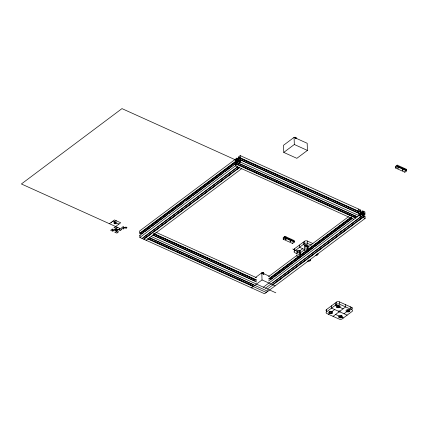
<?xml version="1.0" encoding="UTF-8"?>
<svg xmlns="http://www.w3.org/2000/svg" width="428" height="428" viewBox="0 0 428 428"><rect width="100%" height="100%" fill="white"/><g stroke="black" fill="none" stroke-linecap="round" stroke-linejoin="round"><path stroke-width="0.64" d="M238.439 160.27L238.364 160.735A1 0.519 -65.7 0 1 237.674 161.645L237.519 161.677A1 0.519 -65.7 0 1 237.192 160.987L237.251 160.741A1 0.519 -65.7 0 1 237.947 159.837L238.102 159.799A1 0.519 -65.7 0 1 238.439 160.27L238.787 160.002L240.515 160.784M357.728 212.796L359.327 211.593L359.306 210.817L360.654 212.192L360.718 214.123L359.921 214.61L359.424 214.385L359.397 213.604L240.354 159.863L239.514 161.292L238.819 160.928L238.754 158.997L239.798 157.418L239.824 158.2L358.29 211.683M237.117 163.967L237.139 164.566L355.598 218.05L355.582 217.451L237.117 163.967L236.513 164.422L236.497 163.903L237.133 162.544L355.598 216.028L354.962 217.387M354.94 216.782L355.326 215.963M284.058 237.829L283.181 238.583L283.202 239.236L292.554 243.457L294.314 242.136L294.293 241.488L284.813 237.262L284.909 236.358L294.261 240.579L294.293 241.488M396.344 166.588L395.467 167.343L395.488 167.99L404.84 172.211L406.6 170.895L406.579 170.248L397.098 166.021L397.195 165.117L406.547 169.338L406.573 170.05L397.221 165.829M397.098 166.021L406.45 170.242L406.568 169.986M295.957 138.1L295.935 137.415L295.01 137.206A1 0.589 -1.9 0 0 294.213 137.581M263.664 273.535L263.637 272.85L262.717 272.641A1 0.589 -1.9 0 0 261.85 273.321M126.223 227.209L126.014 227.487A1 0.589 -1.9 0 0 126.372 228.028M286 239.455L285.733 239.001L285.241 239.445L286 239.455L285.984 238.637L285.299 238.685M289.975 240.798L290.944 240.873M290.682 241.563C289.826 240.113 290.082 243.051 290.66 240.745M398.291 168.215C397.435 166.76 397.692 169.697 398.27 167.391M402.967 170.323C402.111 168.873 402.368 171.81 402.946 169.504M109.424 223.716L114.453 219.949L120.685 222.763L113.923 227.83L115.683 227.899L115.828 228.691L114.329 229.809L112.837 229.938L112.339 229.713L112.944 229.258L112.366 229.001L110.633 230.301L112.783 231.27L113.249 230.922L112.5 230.585L112.965 230.237L114.313 230.12L116.17 230.96L116.33 231.832L114.715 232.142L116.865 233.116L118.599 231.816L118.021 231.553L117.422 232.008L116.844 231.746L116.7 230.954L118.192 229.836L119.685 229.708L120.188 229.932L119.583 230.387L120.161 230.649L121.894 229.349L21.4 183.976L121.969 108.616L365.127 218.398L365.052 216.161L364.479 215.899L363.409 216.702M118.952 224.063L114.618 222.105L113.837 222.694L116.272 223.791M116.603 220.918L114.988 221.233L115.148 222.105L116.036 222.506L115.057 223.239M117.812 227.503L116.197 227.814L116.352 228.686L118.208 229.526L119.562 229.408L120.027 229.06L119.278 228.723L119.744 228.375M238.744 158.9L236.919 158.082L139.646 230.97L139.721 233.212L140.298 233.469L235.839 161.88M361.714 212.341L362.784 211.539L363.533 211.876L363.549 212.475L362.826 212.919L360.975 212.079L360.119 210.849L360.103 210.33L360.847 210.667L360.831 210.068L240.215 155.61L238.482 156.91L238.498 157.509L239.717 158.06M238.498 157.509L239.102 157.06L238.482 158.938L236.989 160.056L236.358 159.735L236.336 159.13L236.941 158.681L236.919 158.082M139.721 233.212L235.726 161.27L235.7 160.489L236.101 160.19L236.796 160.548L236.861 162.48L235.817 164.058L235.791 163.282L237.01 163.828M239.824 158.2L240.29 157.852L240.215 155.61M161.586 217.317L140.775 232.918L141.625 234.068L143.76 232.468M162.656 216.52L170.13 210.918M171.195 210.121L178.669 204.52M179.733 203.723L187.207 198.121M188.272 197.324L194.146 192.921M195.211 192.124L202.685 186.522M203.755 185.725L211.223 180.124M212.293 179.321L219.767 173.725M220.832 172.923L235.245 162.126M140.849 232.955L235.32 162.159M365.127 218.398L264.563 293.758L139.865 237.46L139.79 235.223L235.791 163.282M144.825 231.671L150.699 227.268M151.763 226.471L159.237 220.869M160.302 220.072L167.776 214.471M168.846 213.674L176.315 208.072M177.385 207.27L183.254 202.872M185.923 200.871L191.798 196.473M192.862 195.671L223.817 172.473M224.887 171.676L232.361 166.075M233.426 165.278L238.631 161.42L239.257 161.747L238.696 163.4L357.161 216.884L357.139 216.284M139.865 237.46L240.429 162.1L240.354 159.863M142.016 238.433L237.551 166.84M237.743 166.899L143.803 237.289L144.659 238.524M239.466 167.113L143.926 238.701L143.947 239.306L239.487 167.712M145.723 237.722L150.528 234.121M154.267 231.323L158.537 228.124M162.806 224.925L166.54 222.121M169.745 219.725L175.079 215.723M178.283 213.326L183.088 209.725M186.822 206.927L191.091 203.728M195.361 200.529L199.1 197.725M203.905 194.125L207.639 191.327M210.844 188.93L215.642 185.329M219.382 182.526L223.651 179.327M227.921 176.127L231.655 173.329M236.459 169.729L239.129 167.728M146.098 240.274L241.638 168.68M294.084 137.361L283.529 145.274L283.764 152.411L296.855 158.323L307.416 150.41L307.181 143.273L294.084 137.361L294.325 144.498L283.764 152.411M284.909 236.358L283.149 237.679L283.304 238.396M283.202 239.236L284.962 237.915L284.813 237.262M286.466 237.064L286.118 237.326A0.84 0.492 -1.9 0 0 285.717 237.23M290.794 239.439L291.142 239.172M397.195 165.117L395.435 166.433L395.59 167.15M395.488 167.99L397.248 166.674L397.227 166.021M255.457 277.547L261.792 272.796L269.528 276.29M294.127 249.973A2.001 1.177 -1.9 0 1 294.437 248.807L304.495 241.269A2.001 1.177 -1.9 0 1 307.309 241.028L312.98 243.591M299.504 253.162L299.466 252.044A1 0.589 -1.9 0 0 299.413 251.268A1 0.589 -1.9 0 0 298.097 251.231L297.904 251.338A1 0.589 -1.9 0 0 297.877 252.055L296.374 253.424L294.812 252.723A2.001 1.177 -1.9 0 1 294.512 251.076L304.57 243.537A2.001 1.177 -1.9 0 1 307.384 243.302L311.354 245.094M302.66 248.716L299.316 251.22L299.37 252.9M251.466 287.846L262.027 279.933L261.792 272.796M268.479 276.691L296.765 255.489M299.969 253.092L304.773 249.492M307.438 247.491L348.536 216.696M268.549 278.928L298.439 256.527M300.574 254.928L305.913 250.931M308.048 249.331L350.211 217.734M357.15 212.534L358.755 211.336L358.68 209.094M269.603 278.633L275.471 274.236M276.541 273.433L284.01 267.837M285.08 267.035L292.554 261.438M293.619 260.636L298.423 257.035M302.157 254.237L306.427 251.038M308.561 249.438L325.109 237.037M326.179 236.24L333.647 230.639M334.717 229.841L351.265 217.44M358.199 212.24L359.804 211.041M269.677 278.671L298.498 257.073A2.001 1.177 -1.9 0 0 300.814 255.709L300.082 254.933A2.001 1.177 -1.9 0 0 296.995 255.441A2.001 1.177 -1.9 0 0 298.514 257.046M300.638 255.473L306.507 251.07M308.106 249.872L351.34 217.478M358.279 212.277L359.878 211.079M269.126 279.19L299.552 256.388M300.617 255.591L306.491 251.188M308.09 249.989L351.324 217.595M268.618 280.939L351.88 218.542M358.354 213.695L358.819 213.347L358.894 215.584M270.453 279.784L273.123 277.788M274.188 276.986L313.687 247.389M314.751 246.587L346.241 222.993M347.311 222.191L352.116 218.59M358.52 213.791L360.654 212.192M360.627 212.539L362.762 210.94L364.913 211.914L364.988 214.15L363.388 215.348M359.178 214.326L360.686 213.198L361.243 213.85A1 0.621 53.2 0 0 362.131 214.621L362.318 214.626A1 0.621 53.2 0 0 362.65 213.877L362.564 213.647A1 0.621 53.2 0 0 361.676 212.871L361.489 212.871A1 0.621 53.2 0 0 361.125 213.395M361.928 213.08L363.533 211.876M263.354 287.177L363.923 211.817M359.911 215.375L360.981 214.578L362.832 215.412L363.704 217.167L362.96 216.825L272.754 284.422M362.821 213.684L363.886 212.887L364.383 213.112L364.41 213.888L362.81 215.086M362.784 214.31L364.383 213.112M340.207 231.553L341.276 230.751M265.504 288.146L361.045 216.552L361.023 215.953L360.274 215.616L360.258 215.017L360.981 214.578M272.631 283.004L362.832 215.412M276.691 281.838L280.961 278.639M285.23 275.439L288.964 272.641M293.769 269.041L296.973 266.639M300.707 263.841L304.977 260.641M309.246 257.442L313.515 254.243M317.785 251.043L321.524 248.24M326.329 244.645L329.528 242.243M334.867 238.241L337.537 236.245M341.806 233.046L346.075 229.847M350.345 226.642L354.079 223.844M358.883 220.243L362.088 217.847M267.441 289.018L362.976 217.429L362.96 216.825M326.387 311.044A2.001 1.177 -1.9 0 1 326.446 309.615L336.504 302.077A2.001 1.177 -1.9 0 1 339.318 301.836L351.789 307.47A2.001 1.177 -1.9 0 1 352.512 308.551M326.521 311.884L336.579 304.345A2.001 1.177 -1.9 0 1 339.393 304.11L351.864 309.738A2.001 1.177 -1.9 0 1 352.164 311.386L342.106 318.919A2.001 1.177 -1.9 0 1 339.292 319.16L326.821 313.531A2.001 1.177 -1.9 0 1 326.521 311.884L326.446 309.615M336.932 307.529L337.558 307.058L337.526 305.972M338.19 306.587L338.746 306.164M328.383 314.232L330.063 312.97A1 0.589 -1.9 0 0 331.416 312.889A1 0.589 -1.9 0 0 331.449 312.098A1 0.589 -1.9 0 0 330.106 312.039L329.913 312.146A1 0.589 -1.9 0 0 329.886 312.863L330.031 311.889M331.32 312.028L334.664 309.524M333.059 316.346L338.939 311.937A0.642 0.374 -1.9 0 0 339.976 311.68A0.642 0.374 -1.9 0 0 339.11 311.29A0.642 0.374 -1.9 0 0 338.939 311.937L338.901 310.803M339.746 311.333L345.626 306.924L345.551 304.656M344.021 313.745L347.365 311.242L347.327 310.161M348.622 310.3L348.799 310.407A1 0.589 -1.9 0 1 348.772 311.119L348.579 311.231A1 0.589 -1.9 0 1 347.236 311.172A1 0.589 -1.9 0 1 347.269 310.375A1 0.589 -1.9 0 1 348.622 310.3L350.302 309.037L350.227 306.764M339.939 317.105L340.495 316.683M341.127 316.212L341.753 315.741M363.886 212.887L363.088 213.374L363.153 215.3L364.501 216.68L364.479 215.899M303.238 242.211L303.313 244.479L305.592 245.314A1 0.589 -1.9 0 1 306.806 245.303L306.988 245.415A1 0.589 -1.9 0 1 307.095 245.993M341.276 317.036L341.089 317.148A1 0.589 -1.9 0 1 339.869 317.153L339.688 317.046A1 0.589 -1.9 0 1 339.837 316.255A1 0.589 -1.9 0 1 341.191 316.244A1 0.589 -1.9 0 1 341.276 317.036L341.239 315.955M397.248 166.674L406.6 170.895M294.325 144.498L307.416 150.41M240.29 157.852L359.327 211.593M364.41 213.888L364.988 214.15M239.332 157.766L289.146 180.258M290.366 180.809L297.717 184.051M298.867 184.65L357.862 211.207L357.22 212.486L238.754 158.997M236.941 158.681L238.765 159.505M236.336 159.13L238.161 159.954M236.358 159.649L237.572 160.2M236.358 159.735L237.572 160.281M238.819 160.928L240.033 161.479M235.7 160.489L236.914 161.04M235.726 161.27L236.941 161.816M237.085 162.442L235.261 161.618L235.186 159.382M236.497 163.903L284.492 185.57M285.706 186.116L292.993 189.406M294.207 189.957L314.864 199.282M316.078 199.833L354.352 217.108M353.865 219.35L235.4 165.866L235.325 163.63M306.962 246.127L308.861 246.988M284.93 237.069L294.287 241.296M284.962 237.915L294.314 242.136M316.64 254.382L317.683 254.847M307.876 250.664L306.32 249.963L307.577 249.021L307.513 247.074A2.001 1.177 -1.9 0 0 304.875 247.191A2.001 1.177 -1.9 0 0 304.634 248.743M304.49 249.524A2.001 1.177 -1.9 0 1 307.577 249.021L308.31 249.792A2.001 1.177 -1.9 0 1 306.009 251.129A2.001 1.177 -1.9 0 1 304.49 249.524L299.541 247.309L299.466 245.035M292.768 249.021L297.904 251.338M299.466 252.044L300.242 252.397M308.625 260.058L310.188 260.764M300.381 256.581L298.824 255.874L300.082 254.933L300.017 252.985A2.001 1.177 -1.9 0 0 297.802 252.921A2.001 1.177 -1.9 0 0 296.77 254.098M343.112 308.807L335.322 305.287L335.247 303.019M338.842 311.407L331.55 308.117L331.475 305.843M347.135 315.152L339.843 311.857L339.805 310.723M262.027 279.933L275.118 285.845M155.771 232.211L256.618 277.745M335.573 314.462L343.363 317.977M332.251 313.205L331.475 312.852L331.438 311.771M154.021 233.629L256.693 279.982M153.738 233.774L155.562 234.598M158.595 235.967L165.887 239.263M167.102 239.808L170.745 241.456M171.965 242.002L174.394 243.099M175.608 243.65L179.252 245.292M180.466 245.843L185.934 248.31M188.973 249.685L196.265 252.975M197.479 253.52L204.766 256.816M205.98 257.362L209.629 259.01M210.844 259.555L218.13 262.846M219.35 263.397L226.637 266.687M227.851 267.238L235.143 270.528M236.358 271.074L245.469 275.188M246.683 275.739L248.508 276.563M249.722 277.109L253.975 279.029M153.673 233.822L157.322 235.47M158.537 236.015L165.823 239.306M167.038 239.857L196.201 253.023M197.415 253.569L245.41 275.236M246.624 275.787L255.735 279.901M154.166 234.25L256.228 280.329M153.096 235.052L255.158 281.132M152.876 235.09L256.757 281.993M151.127 236.507L275.825 292.805M149.65 237.77L253.536 284.674M112.719 221.249L113.292 221.511L113.896 221.057L114.474 221.319L114.618 222.105M149.393 237.808L267.853 291.291L267.837 290.692M148.42 238.647L253.52 286.097M148.409 238.856L152.662 240.777M153.877 241.322L174.528 250.653M175.748 251.199L183.034 254.489M184.249 255.04L223.737 272.866M224.951 273.417L252.9 286.032M139.79 235.223L140.368 235.48M111.157 222.416L111.735 222.678M115.046 229.274L116.261 229.825M307.513 247.074L308.246 247.844A2.001 1.177 -1.9 0 1 307.812 248.716M300.017 252.985L300.75 253.761A2.001 1.177 -1.9 0 1 300.74 254.066M317.742 253.419L318.111 253.975A2.001 1.177 -1.9 0 1 315.81 255.313M310.247 259.331L310.621 259.892A2.001 1.177 -1.9 0 1 309.588 261.069A2.001 1.177 -1.9 0 1 307.368 261M404.818 171.564L404.84 172.211M362.762 210.94L362.784 211.539M351.789 307.47L351.864 309.738M339.318 301.836L339.393 304.11M338.933 305.854L338.965 306.935M336.504 302.077L336.579 304.345M307.309 241.028L307.384 243.302M306.806 245.303L306.865 246.983M304.495 241.269L304.57 243.537M295.935 137.415L295.978 138.709M295.748 137.308L295.791 138.608M294.437 248.807L294.512 251.076M292.533 242.81L292.554 243.457M266.275 291.859L266.296 292.458L147.831 238.974L147.815 238.375M263.771 272.978L263.878 274.423M263.637 272.85L263.68 274.15M263.455 272.743L263.498 274.043M263.231 272.673L263.274 273.968M262.979 272.636L263.022 273.936M262.717 272.641L262.781 273.941M305.373 246.143A1 0.589 -1.9 0 1 305.399 245.426M299.407 252.771A2.001 1.177 -1.9 0 0 300.445 251.092A2.001 1.177 -1.9 0 0 297.508 250.771L297.128 250.99A2.001 1.177 -1.9 0 0 297.069 252.418L297.428 252.632A2.001 1.177 -1.9 0 0 297.877 252.782M306.903 246.854A2.001 1.177 -1.9 0 0 307.796 245.046L307.438 244.832A2.001 1.177 -1.9 0 0 304.998 244.853L304.624 245.073A2.001 1.177 -1.9 0 0 305.367 246.87M115.346 229.606L115.271 229.756A1 0.589 -1.9 0 0 115.854 230.371L116.106 230.408A1 0.589 -1.9 0 0 117.176 230.039L117.251 229.895A1 0.589 -1.9 0 0 116.667 229.28L116.416 229.237A1 0.589 -1.9 0 0 115.485 229.472L115.346 229.606M123.104 226.733L121.37 228.033L123.521 229.007L123.986 228.659L123.237 228.322L123.703 227.969L125.056 227.857L126.019 228.295L127.004 227.557L125.784 227.011L125.067 227.546L123.574 227.675L123.077 227.45L123.681 226.995L123.104 226.733M337.007 305.662L336.627 305.881A2.001 1.177 -1.9 0 0 336.799 307.459A2.001 1.177 -1.9 0 0 339.506 307.443A2.001 1.177 -1.9 0 0 339.805 305.854L339.447 305.64A2.001 1.177 -1.9 0 0 337.007 305.662M337.596 306.122L337.408 306.234A1 0.589 -1.9 0 0 337.494 307.02A1 0.589 -1.9 0 0 338.848 307.015A1 0.589 -1.9 0 0 338.997 306.218L338.815 306.111A1 0.589 -1.9 0 0 337.596 306.122M329.512 311.579L329.137 311.798A2.001 1.177 -1.9 0 0 329.079 313.226L329.437 313.44A2.001 1.177 -1.9 0 0 332.139 313.285A2.001 1.177 -1.9 0 0 332.203 311.696A2.001 1.177 -1.9 0 0 329.512 311.579M349.548 311.472L349.173 311.691A2.001 1.177 -1.9 0 1 346.482 311.573A2.001 1.177 -1.9 0 1 346.546 309.984A2.001 1.177 -1.9 0 1 349.248 309.829L349.606 310.043A2.001 1.177 -1.9 0 1 349.548 311.472M342.058 317.389L341.678 317.608A2.001 1.177 -1.9 0 1 339.238 317.624L338.88 317.41A2.001 1.177 -1.9 0 1 339.179 315.827A2.001 1.177 -1.9 0 1 341.886 315.805A2.001 1.177 -1.9 0 1 342.058 317.389M115.458 222.694L115.212 222.656A1 0.589 -1.9 0 0 114.073 223.373A1 0.589 -1.9 0 0 115.571 223.732A1 0.589 -1.9 0 0 115.683 222.769L115.458 222.694"/></g></svg>
